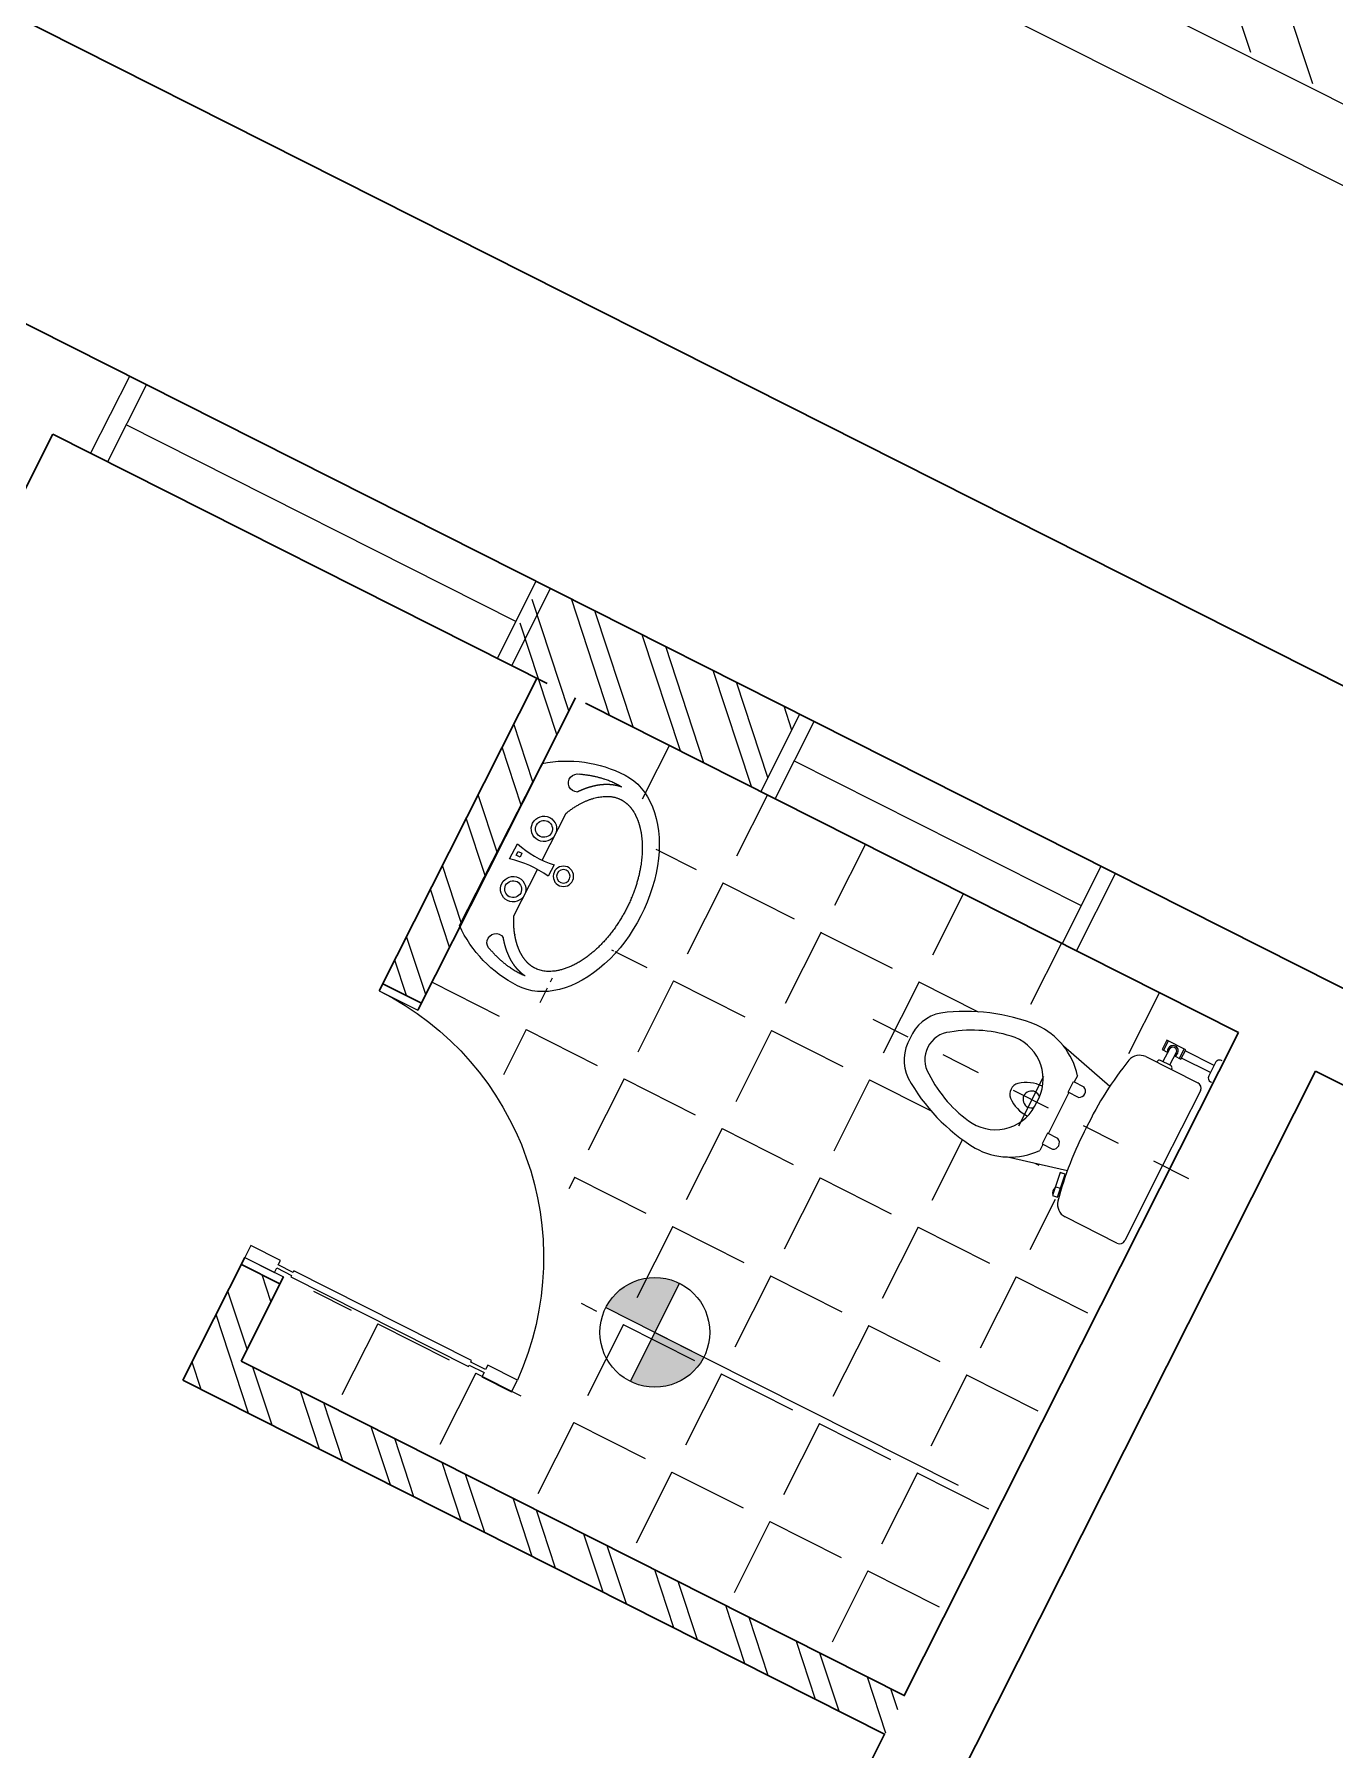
# Model space of a CAD drawing. Header units: metres. Extents: x 0 to 547597, y 0 to 1844684.
# Drawn here: x 543418.805 to 543422.115, y 1844566.827 to 1844571.191 of the extents above; entities that cross this region are included whole.
import ezdxf

# ---------------------------------------------------------------- set-up
doc = ezdxf.new("R2010")
doc.units = ezdxf.units.M
doc.linetypes.add('DASHDOT', pattern=[1, 0.5, -0.25, 0, -0.25])
for name, color, linetype in [('$DAM', 2, 'Continuous'), ('1', 7, 'Continuous'), ('5_Thep', 4, 'Continuous'), ('H', 7, 'Continuous'), ('INTERIER', 9, 'Continuous'), ('NOI-THAT', 32, 'Continuous'), ('VNC-Thay', 7, 'Continuous')]:
    doc.layers.add(name, color=color, linetype=linetype)
doc.layers.add('HATCH', color=8, linetype='Continuous', lineweight=5)
doc.layers.add('tuong', color=7, linetype='Continuous', lineweight=30)

# ---------------------------------------------------------------- blocks, each defined once
blk = doc.blocks.new('cua')
blk.add_lwpolyline([(-16696.19807448714, 8505.647811495059), (-16773.97585226492, 8505.647811495059), (-16773.97585226492, 8517.314478161727), (-16812.8647411538, 8517.314478161727), (-16812.8647411538, 8513.425589272836), (-17279.53140782048, 8513.425589272792), (-17279.53140782048, 8517.31447816168), (-17318.42029670936, 8517.31447816168), (-17318.42029670936, 8505.647811495015), (-17396.19807448714, 8505.647811495015), (-17396.19807448714, 8536.758922606125), (-17318.42029670936, 8536.758922606125), (-17318.42029670936, 8525.092255939457), (-17279.53140782048, 8525.092255939457), (-17279.53140782048, 8528.981144828347), (-16812.8647411538, 8528.98114482839), (-16812.8647411538, 8525.092255939504), (-16773.97585226492, 8525.092255939504), (-16773.97585226492, 8536.758922606168), (-16696.19807448714, 8536.758922606168)], close=True)
blk.add_arc((-16695.66907456864, 8504.370692717283), 701.2773183000905, 90.04322037061468, 177.3528742839625)
blk = doc.blocks.new('LAV')
at = {"layer": 'NOI-THAT'}
for p, q in [((145.219574969422, -230.1586894102074), (142.9168766722578, 233.2717606964143)), ((32.21884723693074, 13.4114118610305), (31.55096125746786, 147.8270669393678)), ((-0.08025806363730226, 16.15236811112845), (0.08025806363730226, -16.15236811112845)), ((96.82746362879698, 5.865372994740028), (86.06588403806381, 5.811900740169222)), ((86.06588403806381, 5.811900740169222), (86.11938941381231, -4.956344667254598)), ((96.88096900454548, -4.902872412683791), (96.82746362879698, 5.865372994740028)), ((107.7228066589596, -21.00176826925599), (107.5087851559365, 22.07121336043929)), ((33.0107628240512, -145.9658706322953), (32.35051884692803, -13.0882097176509)), ((86.11938941381231, -4.956344667254598), (96.88096900454548, -4.902872412683791))]:
    blk.add_line(p, q, dxfattribs=at)
for radius in [25.84410800557292, 17.22940533704862]:
    blk.add_circle((-34.44232547674619, 0.9057137224153848), radius, dxfattribs=at)
for centre, start, end in [((40.68440553783148, 229.0131672480784), 242.7784148524127, 79.40505294573155), ((42.95053297340928, -227.0571997442021), 281.1643261622754, 117.7909642555943)]:
    blk.add_arc(centre, 22.94514318099504, start, end, dxfattribs=at)
for major_axis, ratio, start_param, end_param in [((1.495260191992124, -300.9291771554127), 0.6610589905331609, 3.141592653589839, 6.283185307179632), ((-315.1568780255221, -1.565954947811206), 0.9548551789215292, 4.020432548234856, 4.712389565324477), ((-315.1568780254954, -1.565954947757048), 0.9548551789215987, 1.570795741870226, 2.262752758945784)]:
    blk.add_ellipse((-57.01599826292659, 0.5573861477059836), major_axis=major_axis, ratio=ratio, start_param=start_param, end_param=end_param, dxfattribs=at)
at = {"layer": 'NOI-THAT', "extrusion": (0, 0, -0.9999999999999997)}
for centre in [(64.14143453854194, 86.46679678676082), (64.99752055040153, -85.82512973202029)]:
    blk.add_ellipse(centre, major_axis=(0.1605161244720039, -32.30473622228239), ratio=0.9993809746686814, dxfattribs=at)
at = {"layer": 'NOI-THAT', "extrusion": (0, 0, -1)}
for centre in [(64.14143453854194, 86.46679678676082), (64.99752055040153, -85.82512973202029)]:
    blk.add_ellipse(centre, major_axis=(-0.1070107562895699, 21.53649081482193), ratio=0.9993809746686813, dxfattribs=at)
at = {"layer": 'NOI-THAT', "extrusion": (0, 0, -0.9999999999999999)}
blk.add_ellipse((39.05471761377703, 285.8998890009716), major_axis=(1.354353743281756, -272.5709965105331), ratio=0.9993809746686365, start_param=-0.249048012321085, end_param=0.1491314032289188, dxfattribs=at)
at = {"layer": 'NOI-THAT', "extrusion": (0, 0, -1)}
blk.add_ellipse((41.89387336674554, -285.4955170531139), major_axis=(1.354354829603382, -272.5712118753692), ratio=0.9993809746683128, start_param=2.992461250346304, end_param=3.390641189495192, dxfattribs=at)
at = {"layer": 'NOI-THAT'}
for points in [[(-64.13167593696562, 270.3996844469439), (-14.17152273394458, 274.7947565236063), (44.90320658612472, 251.567131718042)], [(-61.44909959733199, -269.4832702748648), (-11.44773778786475, -273.3816524807004), (47.39325294808073, -249.5681267535654)]]:
    blk.add_rational_spline(points, [0.9859906609658029, 0.9635603580494507, 0.9729310037349388], degree=2, dxfattribs=at)
for points, weights, knots in [([(-64.13167593696562, 270.399684446926), (-61.61868861292901, 270.0779782595673), (-59.11073240898259, 269.6317503599021), (-55.79694070246482, 269.0421442452098), (-52.49536028139119, 268.2357754333971), (-49.96239374791912, 267.6171307380031), (-47.43843173807545, 266.8713277990792)], [0.999710505725065, 0.9997614219577969, 1, 0.9998591143365139, 1, 0.9999277999186861, 1], [3.863193614707236, 3.863193614707236, 3.863193614707236, 3.955042449798639, 3.955042449798639, 4.077559449364604, 4.077559449364604, 4.172315439605304, 4.172315439605304, 4.172315439605304]), ([(-47.43843173851201, 266.8713277992101), (-46.38363101890722, 266.5596458192343), (-45.33065004421223, 266.2258058243788), (-41.47443291499803, 265.0032201011818), (-37.64867935205984, 263.4855513406546), (-34.08931125504023, 262.0735571598376), (-30.56381134955154, 260.4090885679798), (-23.97511004361152, 257.2984130102304), (-17.53779655830294, 253.3225964863559), (-17.44839221592699, 253.2673785351835), (-17.35902106594585, 253.2119958812582)], [1, 0.9999763375357525, 1, 0.9996969558524103, 1, 0.9997544854862044, 1, 0.9992061890661477, 1, 0.9999993227214906, 1], [4.172315439605304, 4.172315439605304, 4.172315439605304, 4.207549879341782, 4.207549879341782, 4.337465271336167, 4.337465271336167, 4.459774319275646, 4.459774319275646, 4.692548231251347, 4.692548231251347, 4.695825292942785, 4.695825292942785, 4.695825292942785]), ([(31.55096125746786, 147.827066939386), (23.312948989289, 165.4744068782347), (13.31265402246208, 180.4399191348821), (-7.629077247227537, 211.7793683242524), (-33.21069143111527, 227.6321092259204), (-44.486008670312, 234.6193415989001), (-55.96616286483184, 238.0116005568451), (-63.80038192980282, 240.3265258925421), (-71.62951981525111, 240.9261321246921), (-74.54092377571214, 241.1491063504984), (-77.45007543633983, 241.1346513258795), (-88.18439037549251, 241.0813145442118), (-98.90189226636721, 237.7982610342771), (-110.3477694513131, 234.2920869604168), (-121.5530951904802, 227.1931525223663), (-146.9759115764899, 211.0869802473351), (-167.6051768995385, 179.5409726347025), (-167.9151352103072, 179.066988366427), (-168.2234761525035, 178.5900837405825), (-190.2908233089112, 144.45896945363), (-202.487254937776, 99.03218960424783), (-215.2571924750373, 51.46933197130784), (-214.9999699239997, -0.2980935531631985), (-214.7427473729913, -52.06551907761968), (-201.5007903494552, -99.49912852391935), (-188.6686650132324, -145.4646924117551), (-165.8203885879338, -179.6572999317686), (-162.5539691070881, -184.5455198230593), (-159.1244741127448, -189.1045371214097), (-140.7154670631715, -213.5766479486445), (-119.2970431343565, -226.8494900228214), (-108.0217258951889, -233.8367223957866), (-96.54157170066901, -237.2289813537755), (-85.79197406831372, -240.4053689044342), (-75.05765912913193, -240.3520321227952), (-73.05041455039463, -240.3420585039385), (-71.043159085777, -240.2190430567243), (-66.52134650766675, -239.9419219795782), (-62.00175385504554, -239.0913547516066), (-59.63276541240339, -238.6455216671566), (-57.26504654514429, -238.0422422478843), (-55.43494510064193, -237.5759442630188), (-53.60584229913366, -237.0156418311491), (-52.83769139631477, -236.7803369491992), (-52.06981416112103, -236.5284623804291), (-49.23628596293565, -235.599025147003), (-46.41024175674829, -234.445305885467), (-43.74914977200388, -233.3589275927916), (-41.09977295582939, -232.0757469122873), (-36.06299554427096, -229.6362692860093), (-31.09419056716431, -226.498797068296), (-31.02440659304557, -226.4547330970343), (-30.95463937499151, -226.4105333192674), (-25.23196332836235, -222.7850338906828), (-19.66094298569078, -218.2734787865738), (-13.51774559581826, -213.298560040086), (-7.633388699599891, -207.3072036783378), (-1.759345142563687, -201.3263481906288), (3.782204291972451, -194.4085166520201), (8.862244920819649, -188.0668128209763), (13.60609813012707, -181.0079918231895), (14.35635288206686, -179.8916179045736), (15.09744233403762, -178.7583534316036), (19.38423777882415, -172.2030408880928), (23.34870380860227, -165.1107050176324), (25.8320444078563, -160.6680674774361), (28.18019000445199, -156.0298644569957), (30.67544541544341, -151.1010809944528), (33.01076282402209, -145.9658706322916)], [1, 1.000919572861606, 1.010827474809378, 0.9851105129662574, 1.009779952820619, 1.005234675148428, 1.009230627501247, 1.008657363615327, 1.00861024753109, 1.008592727701194, 1.00864795722701, 1.007862066745325, 1.008065791406355, 1.003528461451454, 1.007517864071853, 0.9818859374605489, 1.006475481173745, 1.006147419806874, 1.005828398393119, 0.9835103565732518, 1.005434715120851, 0.9837439024121652, 1.004310016349428, 0.9826437749758625, 1.003187203687823, 0.9799855674505311, 1.002151532616711, 0.9980878032425269, 0.9952933097409425, 0.9805563765555676, 1.001117464528301, 0.9966123443632365, 1.000575191731384, 0.9997967482774912, 1, 1.000139371928707, 1.000313111796229, 1.000704722739953, 1.001270941690224, 1.001567986886598, 1.001913087286487, 1.002179991718034, 1.002475641066985, 1.002268595751503, 1.002100022282426, 1.001478463135217, 1.001379937487895, 1.001287180363919, 1.001658004061806, 1.002363741570722, 1.004748580390145, 1.004782154873939, 1.004816062153294, 0.9995745969293102, 0.9969704638660403, 0.9941145564780262, 0.9944306019722502, 0.9947462940306674, 0.9982268485056162, 1.001439004157314, 1.007346732996025, 1.008287447682526, 1.009296510378339, 1.005300809230828, 1.003021951181314, 1.001599730373199, 1.000846207706589, 1.000046718885885, 1], [1.094495175849366, 1.094495175849366, 1.094495175849366, 1.198105464891217, 1.198105464891217, 1.43164382111272, 1.43164382111272, 1.554160820678685, 1.554160820678685, 1.648916810919386, 1.648916810919386, 1.684151250655863, 1.684151250655863, 1.814066642650248, 1.814066642650248, 1.936375690589728, 1.936375690589728, 2.169149602565429, 2.169149602565429, 2.172426664256866, 2.172426664256866, 2.401682747774537, 2.401682747774537, 2.653103902822275, 2.653103902822275, 2.904243891897418, 2.904243891897418, 3.136017519082747, 3.136017519082747, 3.172923893933297, 3.172923893933297, 3.367551929381802, 3.367551929381802, 3.489018047868871, 3.489018047868871, 3.617893804535284, 3.617893804535284, 3.721504093577136, 3.721504093577136, 3.955042449798639, 3.955042449798639, 4.077559449364604, 4.077559449364604, 4.172315439605304, 4.172315439605304, 4.207549879341782, 4.207549879341782, 4.337465271336167, 4.337465271336167, 4.459774319275646, 4.459774319275646, 4.692548231251347, 4.692548231251347, 4.695825292942785, 4.695825292942785, 4.925081376460456, 4.925081376460456, 5.176502531508194, 5.176502531508194, 5.427642520583337, 5.427642520583337, 5.659416147768665, 5.659416147768665, 5.696322522619216, 5.696322522619216, 5.890950558067721, 5.890950558067721, 6.01241667655479, 6.01241667655479, 6.141292433221203, 6.141292433221203, 6.141292433221203]), ([(-17.35902106620779, 253.2119958814328), (-10.11539998064108, 248.7231763943455), (-3.13111818440666, 243.1811367976807), (4.402860940273968, 237.2029114271318), (11.55866065023292, 230.060378340193), (18.56842006304942, 223.0636147963851), (25.1411718865711, 215.0235389863119), (27.7018833398033, 211.8911653984431), (30.18854063424804, 208.6093338944518)], [1, 0.998872171145026, 1, 0.998666264258704, 1, 0.9986583569567408, 1, 0.9995019702284496, 0.9994336168805344], [4.695825292942785, 4.695825292942785, 4.695825292942785, 4.925081376460456, 4.925081376460456, 5.176502531508194, 5.176502531508194, 5.427642520583337, 5.427642520583337, 5.527624157134832, 5.527624157134832, 5.527624157134832]), ([(-14.84955475099559, -251.8316329005138), (-7.650898422885797, -247.2710524672255), (-0.7220348235714482, -241.6598810813121), (6.752164419580367, -235.607082909668), (13.83663275708386, -228.3937926228064), (20.7765165752935, -221.3277159389509), (27.26904659550928, -213.2227212133112), (29.79850403276214, -210.0650555385037), (32.25242574822914, -206.7586752314199)], [1, 0.998872171145026, 1, 0.998666264258704, 1, 0.9986583569567408, 1, 0.9995019702284496, 0.9994336168805344], [4.695825292942785, 4.695825292942785, 4.695825292942785, 4.925081376460456, 4.925081376460456, 5.176502531508194, 5.176502531508194, 5.427642520583337, 5.427642520583337, 5.527624157134832, 5.527624157134832, 5.527624157134832]), ([(-44.7917422689643, -265.7892007929004), (-43.74009093343925, -265.4670522508641), (-42.69047944540216, -265.122764871554), (-38.84660201916991, -263.86191883418), (-35.03611900621036, -262.3063070576718), (-31.49095817781927, -260.8590118157554), (-27.98217280187237, -259.1595911901204), (-21.42470878029417, -255.9835948220536), (-15.02722233584791, -251.9440046037162), (-14.93837112955224, -251.8879009344053), (-14.84955475076276, -251.8316329003537)], [1, 0.9999763375357525, 1, 0.9996969558524103, 1, 0.9997544854862044, 1, 0.9992061890661477, 1, 0.9999993227214906, 1], [4.172315439605304, 4.172315439605304, 4.172315439605304, 4.207549879341782, 4.207549879341782, 4.337465271336167, 4.337465271336167, 4.459774319275646, 4.459774319275646, 4.692548231251347, 4.692548231251347, 4.695825292942785, 4.695825292942785, 4.695825292942785]), ([(-61.44909959733199, -269.4832702748645), (-58.93943327247689, -269.1366074710062), (-56.43603523842467, -268.6654790995053), (-53.12826629482156, -268.0429717017214), (-49.83486208620889, -267.2038336580408), (-47.308168328178, -266.5600484671268), (-44.79174226852774, -265.7892007927549)], [0.999710505725065, 0.9997614219577969, 1, 0.9998591143365139, 1, 0.9999277999186861, 1], [3.863193614707236, 3.863193614707236, 3.863193614707236, 3.955042449798639, 3.955042449798639, 4.077559449364604, 4.077559449364604, 4.172315439605304, 4.172315439605304, 4.172315439605304])]:
    blk.add_rational_spline(points, weights, degree=2, knots=knots, dxfattribs=at)
blk = doc.blocks.new('A$C39A50270')
at = {"layer": 'INTERIER', "linetype": 'DASHDOT'}
blk.add_line((249.856633931282, 751.0770170441501), (249.856633931282, 1.627724486752413e-05), dxfattribs=at)
at = {"layer": 'INTERIER'}
for p, q in [((-3.730616299435496e-06, 702.6209020710339), (-3.730616299435496e-06, 700.8724979046347)), ((9.068563355162041, 691.8039308188563), (40.44476404215675, 691.8039308188563)), ((15.95432592218276, 691.8039308188563), (15.95432592218276, 624.6284599398168)), ((32.45873566242517, 691.8039308188563), (32.45873566242517, 624.6485886957635)), ((49.51333112796419, 700.8724979046347), (49.51333112796419, 702.6209020710339)), ((63.32640161391464, 556.970516114412), (63.32640161394374, 677.9150223027355)), ((75.58160179320839, 690.170222481891), (249.856633931282, 690.1702224818837)), ((249.856633931282, 690.1702224818837), (424.1316660693265, 690.1702224818837)), ((436.3868662485911, 677.9150223027355), (436.3868662485911, 556.9705161143465)), ((35.20950583161903, 624.6519435313494), (13.2035557529889, 624.6251051042018)), ((13.2035557529889, 624.6251051042018), (13.2035557529889, 580.6178250448102)), ((35.21365336619783, 621.2512062755086), (13.20770328759681, 621.2243678483901)), ((27.45292499556672, 609.7914847173633), (56.7438040546549, 608.7973274559154)), ((35.20950583161903, 609.7914847173633), (35.20950583161903, 624.6519435313494)), ((56.7438040546549, 611.6338335817818), (56.7438040546549, 587.8238318403855)), ((63.54177876363974, 616.7323146134404), (61.84228508645901, 616.7323146134404)), ((13.2035557529889, 584.0185648296574), (35.20950583161903, 584.0185648296574)), ((13.2035557529889, 580.6178250448102), (35.20950583161903, 580.6178250448102)), ((27.45292499556672, 593.921510402517), (56.7438040546549, 592.927353141069)), ((35.20950583161903, 580.6178250448102), (35.20950583161903, 593.921510402517)), ((61.84228508645901, 582.7253508086978), (63.32640161394374, 582.7253508086978)), ((120.6663996937859, 393.9542702748695), (151.687200234388, 517.9575316136434)), ((406.8367615775496, 524.3210767483943), (357.0222480519442, 517.0904218922915)), ((357.0222480519442, 517.0904218922915), (358.5144218470377, 506.8103140496205)), ((357.0222480519442, 517.0904218922915), (358.5462252732541, 507.1796635158498)), ((358.5144218470377, 506.8103140496205), (408.3289353726723, 514.0409689058688)), ((389.0567915753054, 511.2435869727888), (387.5646177803574, 521.5236948154889)), ((391.4462014283054, 522.087112776786), (390.9967783531174, 524.3632828626687)), ((403.4456701689051, 523.8288545059004), (402.896706219879, 526.6091641692001)), ((408.3289353726723, 514.0409689058688), (406.8367615775496, 524.3210767483943)), ((177.3107446463546, 446.1351907534372), (177.3107446463546, 470.2274174391314)), ((201.9927528788685, 470.2274174391314), (201.9927528788685, 446.1351907534372)), ((297.7205149836955, 470.2274174391314), (297.7205149836955, 446.1351907534372)), ((322.4025232162094, 446.1351907534372), (322.4025232162094, 470.2274174391314)), ((162.7767883843917, 447.9851613665487), (177.3107446463546, 447.9851613665487)), ((201.9927528788685, 446.1351907534372), (177.3107446463546, 446.1351907534372)), ((201.9927528788685, 447.9851613665487), (297.7205149836955, 447.9851613665487)), ((297.7205149836955, 446.1351907534372), (322.4025232162094, 446.1351907534372)), ((322.4025232162094, 447.9851613665487), (336.9364794779976, 447.9851613665487)), ((195.6875005353359, 385.5842990918572), (311.6783137372695, 385.5842990918572))]:
    blk.add_line(p, q, dxfattribs=at)
blk.add_lwpolyline([(379.046868168778, 393.9542702748695), (348.026067628176, 517.9575316136434)], dxfattribs=at)
for centre, radius, start, end in [((9.068563355162041, 700.8724979046056), 9.068567085736525, 179.9999999999879, 270), ((40.44476404212764, 700.8724979046056), 9.068567085736525, 270, 0), ((75.58160179315018, 677.91502230267), 12.25520017922099, 89.99999999972785, 179.9999999996939), ((424.1316660693847, 677.9150223026772), 12.25520017920644, 2.72167735938598e-10, 90.00000000027217), ((27.45292499553761, 601.8564975599547), 11.33397451188763, 46.81427432856571, 313.1857256714344), ((27.45292499553761, 601.8564975599547), 7.934987157421576, 90.00000000000001, 270), ((61.84228508642991, 611.6338335817236), 5.098481031697943, 90.00000000000001, 180), ((61.84228508642991, 587.8238318403273), 5.098481031697943, 180, 270), ((93.35863043551217, 557.9561626458199), 30.04839874400415, 181.8797513637029, 255.4377302387578), ((406.3546374270227, 557.956162645718), 30.04839874395722, 284.5622697613204, 358.1202486363637), ((236.3982964538736, 1233.541644583591), 720.580732852142, 257.9367786030259, 271.070179564612), ((263.3149714088941, 1233.541644584013), 720.5807328525686, 268.9298204353667, 282.0632213969527), ((397.2035153957258, 524.1256376720521), 14.01096142558444, 243.9862954782158, 312.5314896204807), ((189.6517487624951, 465.4180992289002), 13.24499619650789, 21.29097913134733, 158.7090208686492), ((310.0615191000106, 465.4180992289002), 13.24499619650789, 21.29097913135089, 158.7090208686527), ((257.0372255306283, 331.0954611840098), 150.1606873310732, 128.8828776800057, 182.1510650557885), ((242.6760423319356, 331.0954611840098), 150.1606873310732, 357.8489349442115, 51.11712232002161), ((243.0367903988517, 304.2146140976656), 93.11630415865191, 85.79989308347976, 184.6027664260629), ((291.0338570932799, 393.2223190965851), 75.92458165369601, 180.1343466583065, 219.8111387442022), ((249.8566339312529, 384.8527891852682), 17.64991905869598, 135.846709487952, 44.15329051206132), ((256.676477463654, 304.2146140976656), 93.11630415865692, 355.3972335739388, 94.20010691652027), ((208.6794107692258, 393.2223190965851), 75.92458165369601, 320.1888612557979, 359.8656533416952), ((496.6477639362274, 357.0671390940515), 390.9452534130452, 184.6374162754524, 214.4477575933181), ((247.943466670491, 357.3065647577132), 19.82892089005272, 219.8111387442018, 274.9287677686199), ((251.7698011920729, 357.3065647577132), 19.82892089005272, 265.0712322313802, 320.1888612557982), ((3.065503926278325, 357.0671390940515), 390.9452534130453, 325.552242406682, 355.3625837245476), ((419.7800600629125, 331.772193019362), 271.8258548286743, 187.4042329158149, 216.42045517906), ((79.93320779959322, 331.772193019362), 271.8258548286743, 323.5795448209401, 352.5957670841851), ((249.8566339312529, 201.4135460835205), 57.83617968697051, 212.4421018944705, 327.5578981055308), ((242.309209409781, 187.9403024171734), 85.65257551496224, 217.3914320991342, 275.0552729427117), ((257.4040584527247, 187.9403024171734), 85.65257551495513, 264.9447270572863, 322.6085679008691)]:
    blk.add_arc(centre, radius, start, end, dxfattribs=at)
blk = doc.blocks.new('mb moiTQK')
at = {"layer": '$DAM'}
h = blk.add_hatch(color=8, dxfattribs=at)
h.paths.add_polyline_path([(-68.5895590543879, -107.6221247673965, 0.4142135623730676), (-68.44989887849817, -107.7617849434027), (-68.44989887849817, -107.6221247673965)])
h.paths.add_polyline_path([(-68.44989887849817, -107.4824645913904), (-68.44989887849817, -107.6221247673965), (-68.31023870237561, -107.6221247673965, 0.4142135623730676)])
at = {"ltscale": 100}
h = blk.add_hatch(dxfattribs=at)
h.set_pattern_fill('ANSI31', color=8)
h.set_pattern_definition([(45, (-1985.820568154021, 664.6748889882583), (-0.08838834764831845, 0.08838834764831845), [])])
h.paths.add_polyline_path([(-77.41982547860982, -106.3706921101547), (-77.41982547860982, -106.5706921101082), (-76.13946325603331, -106.5706921101082), (-75.83821449490654, -106.8706895110662), (-75.83530068273114, -107.5706921101082), (-75.63530068277771, -107.5706921101082), (-75.6382144949531, -106.8706895110662), (-75.33946325621957, -106.5706921101082), (-74.03868163625168, -106.5706921101082), (-74.03868163625168, -106.3706921101547)])
h.paths.add_polyline_path([(-72.53946325617301, -106.5706921101082), (-72.23821449504624, -106.8706895110662), (-72.22905490981805, -109.0711516487644), (-72.25070220410282, -111.0711516487644), (-72.55070220414939, -111.3711516486946), (-73.83724394618923, -111.3711516486946), (-73.83712841189856, -111.5711516487644), (-72.04029577077756, -111.5711516487644), (-72.04029577077756, -106.3706921101547), (-73.83868166679906, -106.3706921101547), (-73.83868166679906, -106.5706921101082)])
h.paths.add_polyline_path([(-74.03712844514678, -111.5711516487644), (-74.03724397967028, -111.3711516486946), (-75.32905490991118, -111.3711516486946), (-75.62905490995774, -111.0711516487644), (-75.62905490995774, -110.3711516486946), (-75.82905490991118, -110.3711516486946), (-75.82905490991118, -111.0711516487644), (-76.12905490995774, -111.3711516486946), (-78.92905491000431, -111.3711516486946), (-79.22905490981805, -111.0711516487644), (-79.22905490981805, -110.1711516487412), (-79.43163279063458, -110.1711516487412), (-79.42905491000431, -111.5711516487644)])
h.paths.add_polyline_path([(-79.4306926614737, -110.6817186386324), (-79.22905490981805, -110.6817186386324), (-79.22905490981805, -108.8711516486946), (-79.2381748635454, -106.8706889925524), (-78.93954252583364, -106.5706921101082), (-77.61982544806244, -106.5706921101082), (-77.61982544806244, -106.3706921101547), (-79.43863074147532, -106.3706921100383)])
h.paths.add_polyline_path([(-79.43200105932931, -109.9711516487877), (-79.43055381361785, -110.7571243728743), (-79.22905490981805, -110.7571243728743), (-79.22905490981805, -109.9711516487877)])
at = {"layer": 'H'}
h = blk.add_hatch(dxfattribs=at)
h.set_pattern_fill('ANGLE', color=256, scale=0.04, style=0)
h.set_pattern_definition([(0, (-4207.316868326547, 1326.581096544163), (0, 0.2794), [0.2032, -0.0762]), (90, (-4207.316868326547, 1326.581096544163), (-0.2794, 1.710831578408853e-17), [0.2032, -0.0762])])
edge = h.paths.add_edge_path()
edge.add_line((-69.17360130270401, -106.6377810250269), (-69.19710325208882, -106.6589750163257))
edge.add_ellipse((-69.19710325232165, -106.673984695808), major_axis=(-0.01061344617143261, 0.01061344617143262), ratio=0.9999999999951305, start_angle=225.0000000001395, end_angle=315.0000000000827, ccw=False)
edge.add_line((-69.1820935855286, -106.6739846650743), (-69.18209357016178, -106.6739846805576))
edge.add_line((-69.18209356992895, -106.6739846805576), (-69.18209357272292, -106.673984695808))
edge.add_line((-69.18209357272292, -106.673984695808), (-69.18209357272292, -106.8253875412046))
edge.add_ellipse((-69.21887584651279, -106.8209055140614), major_axis=(-0.02602299904879707, -0.02602299904879707), ratio=0.9999999999987375, start_angle=115.7337503654199, end_angle=133.1202486363608, ccw=False)
edge.add_ellipse((-69.21887584651279, -106.8209055140614), major_axis=(-0.02602299904879707, -0.02602299904879707), ratio=0.9999999999987375, start_angle=88.92785837552509, end_angle=115.7337503654199, ccw=False)
edge.add_ellipse((-69.21887584651279, -106.8209055140614), major_axis=(-0.02602299904879707, -0.02602299904879707), ratio=0.9999999999987375, start_angle=72.02269898301228, end_angle=88.92785837552509, ccw=False)
edge.add_line((-69.20215506331454, -106.853689784184), (-69.21674437393824, -106.8727168188197))
edge.add_line((-69.21674437370541, -106.8727168188197), (-69.21645780528354, -106.8746910888003))
edge.add_line((-69.21645780528354, -106.8746910888003), (-69.2184836512098, -106.8749851435422))
edge.add_ellipse((-69.230083775161, -106.862339789397), major_axis=(-0.01213399885153203, -0.01213399885153202), ratio=0.9999999999993507, start_angle=18.986295478181376, end_angle=87.53148962062721, ccw=False)
edge.add_line((-69.23760994189809, -106.8777613545535), (-69.24696321824024, -106.8791189973708))
edge.add_line((-69.24696321824024, -106.8791189973708), (-69.28012239319662, -106.9106357946293))
edge.add_line((-69.28012239342945, -106.9106357946293), (-69.2769595090432, -106.9232791812391))
edge.add_line((-69.2769595090432, -106.9232791812391), (-69.27131782999652, -106.9458313591312))
edge.add_line((-69.27131782976369, -106.9458313592476), (-69.26309343279729, -106.978707752889))
edge.add_line((-69.26309343279729, -106.9787077527726), (-69.24461115027236, -107.0413793162442))
edge.add_ellipse((-69.41934285002219, -107.0987554369494), major_axis=(-0.1300445809734251, 0.1300445809734252), ratio=0.9999999999998888, start_angle=236.9045321402799, end_angle=243.1784724762559, ccw=False)
edge.add_ellipse((-69.41934285002219, -107.0987554369494), major_axis=(-0.1300445809734251, 0.1300445809734252), ratio=0.9999999999998888, start_angle=231.909775454526, end_angle=236.9045321402799, ccw=False)
edge.add_ellipse((-69.41934285002219, -107.0987554369494), major_axis=(-0.1300445809734251, 0.1300445809734252), ratio=0.9999999999998888, start_angle=222.8489349442114, end_angle=231.909775454526, ccw=False)
edge.add_ellipse((-69.71280826387385, -107.0669463635422), major_axis=(-0.3385727154507743, 0.3385727154507744), ratio=0.9999999999998155, start_angle=216.6723344351968, end_angle=220.3625837245576, ccw=False)
edge.add_ellipse((-69.71280826387385, -107.0669463635422), major_axis=(-0.3385727154507743, 0.3385727154507744), ratio=0.9999999999998155, start_angle=209.4035012657353, end_angle=216.6723344351968, ccw=False)
edge.add_ellipse((-69.71280826387385, -107.0669463635422), major_axis=(-0.3385727154507743, 0.3385727154507744), ratio=0.9999999999998155, start_angle=205.4574130653916, end_angle=209.4035012657353, ccw=False)
edge.add_ellipse((-69.71280826387385, -107.0669463635422), major_axis=(-0.3385727154507743, 0.3385727154507744), ratio=0.9999999999998155, start_angle=199.6004753437444, end_angle=205.4574130653916, ccw=False)
edge.add_ellipse((-69.71280826387385, -107.0669463635422), major_axis=(-0.3385727154507743, 0.3385727154507744), ratio=0.9999999999998155, start_angle=195.0996854274069, end_angle=199.6004753437444, ccw=False)
edge.add_ellipse((-69.71280826387385, -107.0669463635422), major_axis=(-0.3385727154507743, 0.3385727154507744), ratio=0.9999999999998155, start_angle=190.5522424066895, end_angle=195.0996854274069, ccw=False)
edge.add_ellipse((-69.40130456435884, -107.2740861555794), major_axis=(-0.07417822527405135, -0.07417822527405127), ratio=0.9999999999983586, start_angle=73.13354772667248, end_angle=97.60856790086672, ccw=False)
edge.add_line((-69.3518394291533, -107.3665957151679), (-69.36125851624104, -107.3711805767379))
edge.add_ellipse((-69.40130456435884, -107.2740861555794), major_axis=(-0.07417822527405135, -0.07417822527405127), ratio=0.9999999999983586, start_angle=52.9508417576933, end_angle=73.13354772667248, ccw=False)
edge.add_ellipse((-69.40130456435884, -107.2740861555794), major_axis=(-0.07417822527405135, -0.07417822527405127), ratio=0.9999999999983586, start_angle=39.94472705733142, end_angle=52.9508417576933, ccw=False)
edge.add_ellipse((-69.41979213237221, -107.2740861555794), major_axis=(-0.07417822527407407, 0.07417822527407408), ratio=0.9999999999980035, start_angle=128.5067561824882, end_angle=140.0552729426585, ccw=False)
edge.add_ellipse((-69.41979213237221, -107.2740861555794), major_axis=(-0.07417822527407407, 0.07417822527407408), ratio=0.9999999999980035, start_angle=106.6405988160688, end_angle=128.5067561824882, ccw=False)
edge.add_line((-69.45950660590472, -107.3713482704479), (-69.46962154462392, -107.3664000110002))
edge.add_ellipse((-69.41979213237221, -107.2740861555794), major_axis=(-0.07417822527407407, 0.07417822527407408), ratio=0.9999999999980035, start_angle=94.59483733687102, end_angle=106.6405988160688, ccw=False)
edge.add_ellipse((-69.41979213237221, -107.2740861555794), major_axis=(-0.07417822527407407, 0.07417822527407408), ratio=0.9999999999980035, start_angle=82.39143209913601, end_angle=94.59483733687102, ccw=False)
edge.add_ellipse((-69.1082884328572, -107.0669463635422), major_axis=(-0.3385727154507744, -0.3385727154507741), ratio=0.9999999999998159, start_angle=-12.510860241714113, end_angle=-10.552242406689516, ccw=False)
edge.add_ellipse((-69.1082884328572, -107.0669463635422), major_axis=(-0.3385727154507744, -0.3385727154507741), ratio=0.9999999999998159, start_angle=-18.39220645846501, end_angle=-12.510860241714113, ccw=False)
edge.add_ellipse((-69.1082884328572, -107.0669463635422), major_axis=(-0.3385727154507744, -0.3385727154507741), ratio=0.9999999999998159, start_angle=-22.295670496512628, end_angle=-18.39220645846501, ccw=False)
edge.add_ellipse((-69.1082884328572, -107.0669463635422), major_axis=(-0.3385727154507744, -0.3385727154507741), ratio=0.9999999999998159, start_angle=-26.527629609790324, end_angle=-22.295670496512628, ccw=False)
edge.add_ellipse((-69.1082884328572, -107.0669463635422), major_axis=(-0.3385727154507744, -0.3385727154507741), ratio=0.9999999999998159, start_angle=-30.542681757510195, end_angle=-26.527629609790324, ccw=False)
edge.add_ellipse((-69.1082884328572, -107.0669463635422), major_axis=(-0.3385727154507744, -0.3385727154507741), ratio=0.9999999999998159, start_angle=-37.227248494407775, end_angle=-30.542681757510195, ccw=False)
edge.add_ellipse((-69.1082884328572, -107.0669463635422), major_axis=(-0.3385727154507744, -0.3385727154507741), ratio=0.9999999999998159, start_angle=-40.362583724557624, end_angle=-37.227248494407775, ccw=False)
edge.add_ellipse((-69.40175384670886, -107.0987554369494), major_axis=(-0.1300445809733947, 0.1300445809733948), ratio=0.9999999999994788, start_angle=399.53052559303785, end_angle=407.15106505580695, ccw=False)
edge.add_ellipse((-69.40175384670886, -107.0987554369494), major_axis=(-0.1300445809733947, 0.1300445809733948), ratio=0.9999999999994788, start_angle=386.33391589811816, end_angle=399.53052559303785, ccw=False)
edge.add_line((-69.57599092918838, -107.0398943704785), (-69.55555494564044, -106.9689207890769))
edge.add_line((-69.55555494564044, -106.9689207889605), (-69.54615214854869, -106.931333831395))
edge.add_line((-69.54615214831585, -106.931333831395), (-69.53123387686367, -106.8716991903493))
edge.add_line((-69.5312338770965, -106.8716991903493), (-69.54641065645421, -106.8679025495657))
edge.add_ellipse((-69.4270315823743, -105.9934754091082), major_axis=(-0.6240489513386419, -0.6240489513386415), ratio=0.9999999999998862, start_angle=36.1686403646699, end_angle=37.22589202700158, ccw=False)
edge.add_ellipse((-69.4270315823743, -105.9934754091082), major_axis=(-0.6240489513386419, -0.6240489513386415), ratio=0.9999999999998862, start_angle=34.94964479658512, end_angle=36.1686403646699, ccw=False)
edge.add_ellipse((-69.4270315823743, -105.9934754091082), major_axis=(-0.6240489513386419, -0.6240489513386415), ratio=0.9999999999998862, start_angle=32.93677860302961, end_angle=34.94964479658512, ccw=False)
edge.add_ellipse((-69.60222085021826, -106.8209055140614), major_axis=(-0.02602299904885047, -0.02602299904885045), ratio=0.9999999999984412, start_angle=-43.12024863626323, end_angle=30.437730238811525, ccw=False)
edge.add_line((-69.63603885719942, -106.8349030333338), (-69.6365955864677, -106.8344129918841))
edge.add_ellipse((-69.60222085021826, -106.8209055140614), major_axis=(-0.02602299904885047, -0.02602299904885045), ratio=0.9999999999984412, start_angle=-43.12024863626323, end_angle=30.437730238811525, ccw=False)
edge.add_line((-69.63900312400813, -106.8221126946154), (-69.63900312400813, -106.8060587650397))
edge.add_line((-69.63900312400813, -106.8060587650397), (-69.67343957458081, -106.7931504154112))
edge.add_line((-69.67343957458081, -106.7931504154112), (-69.70039158306474, -106.7931504154112))
edge.add_line((-69.70039158306474, -106.7931504154112), (-69.70039158306474, -106.7392520571593))
edge.add_line((-69.70039158306474, -106.7392520571593), (-69.6970225497281, -106.6981110319029))
edge.add_line((-69.69702254949527, -106.6981110319029), (-69.69702254949527, -106.6764834723435))
edge.add_line((-69.69702254949527, -106.6764834723435), (-69.70900804099085, -106.6563907999079))
edge.add_ellipse((-69.705455956435, -106.6458672969601), major_axis=(-0.007853706770110104, 0.007853706770110111), ratio=0.9999999999982453, start_angle=45.000000000050306, end_angle=116.34849427808149, ccw=False)
edge.add_line((-69.71656277511659, -106.6508029106771), (-69.71656277511659, -106.6437259213998))
edge.add_line((-69.71656277511659, -106.6437259213998), (-69.41054834836552, -106.6403753630584))
edge.add_line((-69.41054834836552, -106.6403753630584), (-69.41054834836552, -106.6377810249105))
edge.add_line((-69.41054834836552, -106.6377810250269), (-69.8002637917308, -106.6377810250269))
edge.add_line((-69.8002637917308, -106.6377810250269), (-69.8002637917308, -108.5297711628954))
edge.add_line((-69.8002637917308, -108.529771162779), (-69.61341924421879, -108.529771162779))
edge.add_ellipse((-69.3807048696691, -108.3298382879001), major_axis=(-0.001565954946427623, -0.3151568780256919), ratio=0.9548551789210822, start_angle=279.6675056297568, end_angle=309.646183168858, ccw=False)
edge.add_ellipse((-69.3807048696691, -108.3298382879001), major_axis=(-0.001565954946427623, -0.3151568780256919), ratio=0.9548551789210822, start_angle=269.9999664851733, end_angle=279.6675056297568, ccw=False)
edge.add_ellipse((-69.3807048696691, -108.3298382879001), major_axis=(-0.3009291771554272, 0.001495260191939073), ratio=0.6610589905330815, start_angle=347.54566968086255, end_angle=359.99999999999255, ccw=False)
edge.add_ellipse((-69.3807048696691, -108.3298382879001), major_axis=(-0.3009291771554272, 0.001495260191939073), ratio=0.6610589905330815, start_angle=332.8491961373994, end_angle=347.54566968086255, ccw=False)
edge.add_ellipse((-69.3807048696691, -108.3298382879001), major_axis=(-0.3009291771554272, 0.001495260191939073), ratio=0.6610589905330815, start_angle=316.71891831051175, end_angle=332.8491961373994, ccw=False)
edge.add_ellipse((-69.3807048696691, -108.3298382879001), major_axis=(-0.3009291771554272, 0.001495260191939073), ratio=0.6610589905330815, start_angle=300.3382238212961, end_angle=316.71891831051175, ccw=False)
edge.add_ellipse((-69.3807048696691, -108.3298382879001), major_axis=(-0.3009291771554272, 0.001495260191939073), ratio=0.6610589905330815, start_angle=288.49624762678417, end_angle=300.3382238212961, ccw=False)
edge.add_ellipse((-69.3807048696691, -108.3298382879001), major_axis=(-0.3009291771554272, 0.001495260191939073), ratio=0.6610589905330815, start_angle=270.00000000399655, end_angle=288.49624762678417, ccw=False)
edge.add_ellipse((-69.3807048696691, -108.3298382879001), major_axis=(-0.3009291771554272, 0.001495260191939073), ratio=0.6610589905330815, start_angle=256.9448041040596, end_angle=270.00000000399655, ccw=False)
edge.add_ellipse((-69.3807048696691, -108.3298382879001), major_axis=(-0.3009291771554272, 0.001495260191939073), ratio=0.6610589905330815, start_angle=225.6616165036498, end_angle=256.9448041040596, ccw=False)
edge.add_line((-69.22233503536711, -108.1616341540357), (-69.21858201191219, -108.1626937205437))
edge.add_line((-69.21858201191219, -108.1626937204273), (-69.21314394046942, -108.1655748491175))
edge.add_ellipse((-69.3807048696691, -108.3298382879001), major_axis=(-0.3009291771554272, 0.001495260191939073), ratio=0.6610589905330815, start_angle=225.6616165036498, end_angle=256.9448041040596, ccw=False)
edge.add_ellipse((-69.3807048696691, -108.3298382879001), major_axis=(-0.3009291771554272, 0.001495260191939073), ratio=0.6610589905330815, start_angle=207.6482515690977, end_angle=225.6616165036498, ccw=False)
edge.add_ellipse((-69.3807048696691, -108.3298382879001), major_axis=(-0.3009291771554272, 0.001495260191939073), ratio=0.6610589905330815, start_angle=179.9999999999926, end_angle=207.6482515690977, ccw=False)
edge.add_line((-69.08461809383164, -108.2971610978711), (-69.08352665082941, -108.2993510796222))
edge.add_line((-69.08352665082941, -108.2993510796222), (-69.08353797361644, -108.3011405535507))
edge.add_ellipse((-69.3807048696691, -108.3298382879001), major_axis=(-0.3009291771554272, 0.001495260191939073), ratio=0.6610589905330815, start_angle=179.9999999999926, end_angle=207.6482515690977)
edge.add_ellipse((-69.3807048696691, -108.3298382879001), major_axis=(-0.001565954948571074, -0.3151568780256528), ratio=0.954855178921121, start_angle=80.62083465753778, end_angle=90.00003351386022, ccw=False)
edge.add_ellipse((-69.3807048696691, -108.3298382879001), major_axis=(-0.001565954948571074, -0.3151568780256528), ratio=0.954855178921121, start_angle=50.89749181588638, end_angle=80.62083465753778, ccw=False)
edge.add_line((-69.11225710289011, -108.4709368454059), (-69.11336963639053, -108.474418559228))
edge.add_line((-69.11336963639053, -108.474418559228), (-69.1170332689436, -108.4802465408574))
edge.add_ellipse((-69.3807048696691, -108.3298382879001), major_axis=(-0.001565954948571074, -0.3151568780256528), ratio=0.954855178921121, start_angle=50.89749181588638, end_angle=80.62083465753778, ccw=False)
edge.add_line((-69.14816583452205, -108.529771162779), (-68.91026379160041, -108.529771162779))
edge.add_ellipse((-68.14887720571289, -108.5303455055691), major_axis=(-0.0009984001523244803, -0.7613861481380101), ratio=0.9999999999865509, start_angle=182.7222572144839, end_angle=270.0319111278278, ccw=False)
edge.add_line((-68.18404156939516, -107.7697711627697), (-68.1502637915911, -107.7697711627697))
edge.add_line((-68.15026379182393, -107.7697711627697), (-68.15026379182393, -107.8542156071634))
edge.add_line((-68.15026379182393, -107.8542156072799), (-68.16293045847135, -107.8542156072799))
edge.add_line((-68.16293045847135, -107.8542156072799), (-68.16293045847135, -107.8964378294767))
edge.add_line((-68.16293045847135, -107.8964378294767), (-68.15870823633315, -107.8964378294767))
edge.add_line((-68.15870823610032, -107.8964378294767), (-68.15870823610032, -108.4031044961884))
edge.add_line((-68.15870823610032, -108.4031044961884), (-68.16293045823852, -108.4031044961884))
edge.add_line((-68.16293045847135, -108.4031044961884), (-68.16293045847135, -108.4453267183853))
edge.add_line((-68.16293045847135, -108.4453267183853), (-68.15026379182393, -108.4453267183853))
edge.add_line((-68.15026379182393, -108.4453267183853), (-68.15026379182393, -108.529771162779))
edge.add_line((-68.15026379182393, -108.529771162779), (-67.91026379183324, -108.529771162779))
edge.add_line((-67.91026379160041, -108.529771162779), (-67.91026379160041, -106.6377810249105))
edge.add_line((-67.91026379160041, -106.6377810250269), (-69.17360130270401, -106.6377810250269))
at = {"layer": 'HATCH'}
h = blk.add_hatch(dxfattribs=at)
h.set_pattern_fill('ANSI32', color=256, scale=0.015, style=0)
h.set_pattern_definition([(45, (-4207.527868326441, 1326.281096544117), (-0.101027881362028, 0.101027881362028), []), (45, (-4207.460516376341, 1326.281096544117), (-0.101027881362028, 0.101027881362028), [])])
edge = h.paths.add_edge_path()
edge.add_line((-69.61341924421879, -108.529771162779), (-69.8002637917308, -108.529771162779))
edge.add_line((-69.8002637917308, -108.529771162779), (-69.8002637917308, -108.0004162291297))
edge.add_line((-69.8002637917308, -108.0004162291297), (-69.90808625720831, -108.0004162291297))
edge.add_line((-69.90808625720831, -108.0004162291297), (-69.90808625720831, -108.7407711627893))
edge.add_line((-69.90808625720831, -108.7407711627893), (-69.8002637917308, -108.7407711627893))
edge.add_line((-69.8002637917308, -108.7407711627893), (-69.8002637917308, -108.639771162765))
edge.add_line((-69.8002637917308, -108.6397711628815), (-68.93026379161904, -108.6397711628815))
edge.add_line((-68.93026379161904, -108.6397711628815), (-68.93026379161904, -108.5297711628954))
edge.add_line((-68.93026379161904, -108.529771162779), (-69.14815701978671, -108.529771162779))
edge.add_ellipse((-69.3807048696691, -108.3298382879001), major_axis=(-0.001565954948571074, -0.3151568780256528), ratio=0.954855178921121, start_angle=50.35381683097887, end_angle=50.89749181588638, ccw=False)
edge.add_line((-69.14998879415373, -108.5320738611044), (-69.61341924421879, -108.529771162779))
h.paths.add_polyline_path([(-70.02026379170286, -108.0004162291297), (-70.02026379170286, -108.7407711627893), (-69.90808625720831, -108.7407711627893), (-69.90808625720831, -108.0004162291297)])
h.paths.add_polyline_path([(-67.8002637917308, -106.6377810250269), (-67.91026379160041, -106.6377810250269), (-67.91026379160041, -108.529771162779), (-68.1302637918053, -108.529771162779), (-68.1302637918053, -108.6397711628815), (-67.8002637917308, -108.6397711628815)])
at = {"layer": '$DAM'}
for p, q in [((-68.44989887849817, -107.6221247673965), (-68.44989887849817, -106.7577825295738)), ((-68.44989887849817, -107.7617849434027), (-68.44989887849817, -107.4824645913904)), ((-68.5895590543879, -107.6221247673965), (-68.31023870237561, -107.6221247673965))]:
    blk.add_line(p, q, dxfattribs=at)
blk.add_circle((-68.44989887849817, -107.6221247673965), 0.139660176050663, dxfattribs=at)
at = {"layer": '1'}
for p, q in [((-70.0208887918053, -107.1011069847736), (-69.8002637917308, -107.1011069847736)), ((-70.0208887918053, -107.1421018678229), (-69.8002637917308, -107.1421018678229)), ((-69.90808625720831, -107.960112101864), (-69.90808625720831, -107.1421018678229)), ((-70.0208887918053, -107.960112101864), (-69.8002637917308, -107.960112101864)), ((-70.0208887918053, -108.0011069847969), (-69.8002637917308, -108.0011069847969)), ((-68.91026379160041, -108.6397711628815), (-68.91026379160041, -108.529771162779)), ((-68.15026379182393, -108.6397711628815), (-68.15026379182393, -108.529771162779)), ((-70.0208887918053, -108.7114619184285), (-69.8002637917308, -108.7114619184285)), ((-70.0208887918053, -108.7524568014778), (-69.8002637917308, -108.7524568014778)), ((-69.90575422361883, -108.7524568014778), (-69.90575422361883, -109.8636345630511)), ((-70.0208887918053, -109.8636345630511), (-69.8002637917308, -109.8636345630511)), ((-70.0208887918053, -109.9114619184983), (-69.8002637917308, -109.9114619184983))]:
    blk.add_line(p, q, dxfattribs=at)
at = {"layer": 'tuong'}
for p, q in [((-70.02026379170286, -102.8194816428003), (-70.02026379170286, -118.6394816427491)), ((-69.8002637917308, -105.0094717806205), (-69.8002637917308, -106.419481642777)), ((-69.8002637917308, -106.419481642777), (-62.02026379170286, -106.419481642777)), ((-69.8002637917308, -106.6394816427491), (-69.8002637917308, -108.5004619184182)), ((-69.8002637917308, -106.6394816427491), (-67.91026379160041, -106.6394816427491)), ((-67.91026379160041, -108.529771162779), (-67.91026379160041, -106.6377810250269)), ((-67.8002637917308, -108.6397711628815), (-67.8002637917308, -106.6377810250269)), ((-67.8002637917308, -106.6394816427491), (-62.02026379170286, -106.6394816427491)), ((-68.91026379160041, -108.529771162779), (-69.8002637917308, -108.529771162779)), ((-68.93026379161904, -108.6397711628815), (-68.93026379161904, -108.529771162779)), ((-67.91026379160041, -108.529771162779), (-68.15026379182393, -108.529771162779)), ((-68.1302637918053, -108.6397711628815), (-68.1302637918053, -108.529771162779)), ((-69.8002637917308, -108.6104619184043), (-69.8002637917308, -110.0194816427538)), ((-68.91026379160041, -108.6397711628815), (-69.8002637917308, -108.6397711628815)), ((-67.8002637917308, -108.6397711628815), (-68.15026379182393, -108.6397711628815)), ((-69.8002637917308, -110.0194816427538), (-62.02026379170286, -110.0194816427538))]:
    blk.add_line(p, q, dxfattribs=at)
blk.add_lwpolyline([(-70.70756685912067, -119.3294816428096), (-70.70756685912067, -102.2194816428236), (-67.52426379166002, -102.2194816428236), (-67.52426379166002, -99.39948164275842), (-60.31026379174011, -99.39948164275842)], dxfattribs=at)
at = {"layer": 'VNC-Thay'}
blk.add_line((-72.02929577083717, -106.3706921101547), (-72.02929577083717, -111.5711516487644), dxfattribs=at)
at = {"layer": 'VNC-Thay', "color": 251}
blk.add_lwpolyline([(-71.84546995411085, -106.1856634498108), (-71.83682074715773, -111.7861229884438), (-79.62951786458882, -111.7711516487179), (-79.63816707130911, -106.1706921100849)], close=True, dxfattribs=at)
at = {"xscale": -0.001085714285727592, "yscale": 0.001085714285727592, "zscale": 0.001085714285727592, "rotation": 90}
blk.add_blockref('cua', (-58.91556045358459, -126.7670719296438), dxfattribs=at)
at = {"layer": 'HATCH', "xscale": -0.001, "yscale": 0.001, "zscale": 0.001, "rotation": 90}
blk.add_blockref('LAV', (-69.38014748358557, -108.3868542861891), dxfattribs=at)
at = {"layer": 'INTERIER', "xscale": 0.001224760044686264, "yscale": 0.001224760044686264, "zscale": 0.001224760044686264}
blk.add_blockref('A$C39A50270', (-69.71656277045997, -107.5042679287725), dxfattribs=at)
blk = doc.blocks.new('ACAD-DinhViTuyenDz220kV')
blk.add_circle((543470.1879325404, 1844560.069577824), 117.5514489013003)
at = {"layer": '5_Thep', "rotation": 243.2403583287449}
blk.add_blockref('mb moiTQK', (543485.661, 1844458.313), dxfattribs=at)

msp = doc.modelspace()

# ---------------------------------------------------------------- block references
msp.add_blockref('ACAD-DinhViTuyenDz220kV', (0, 0))

doc.saveas('drawing.dxf')
